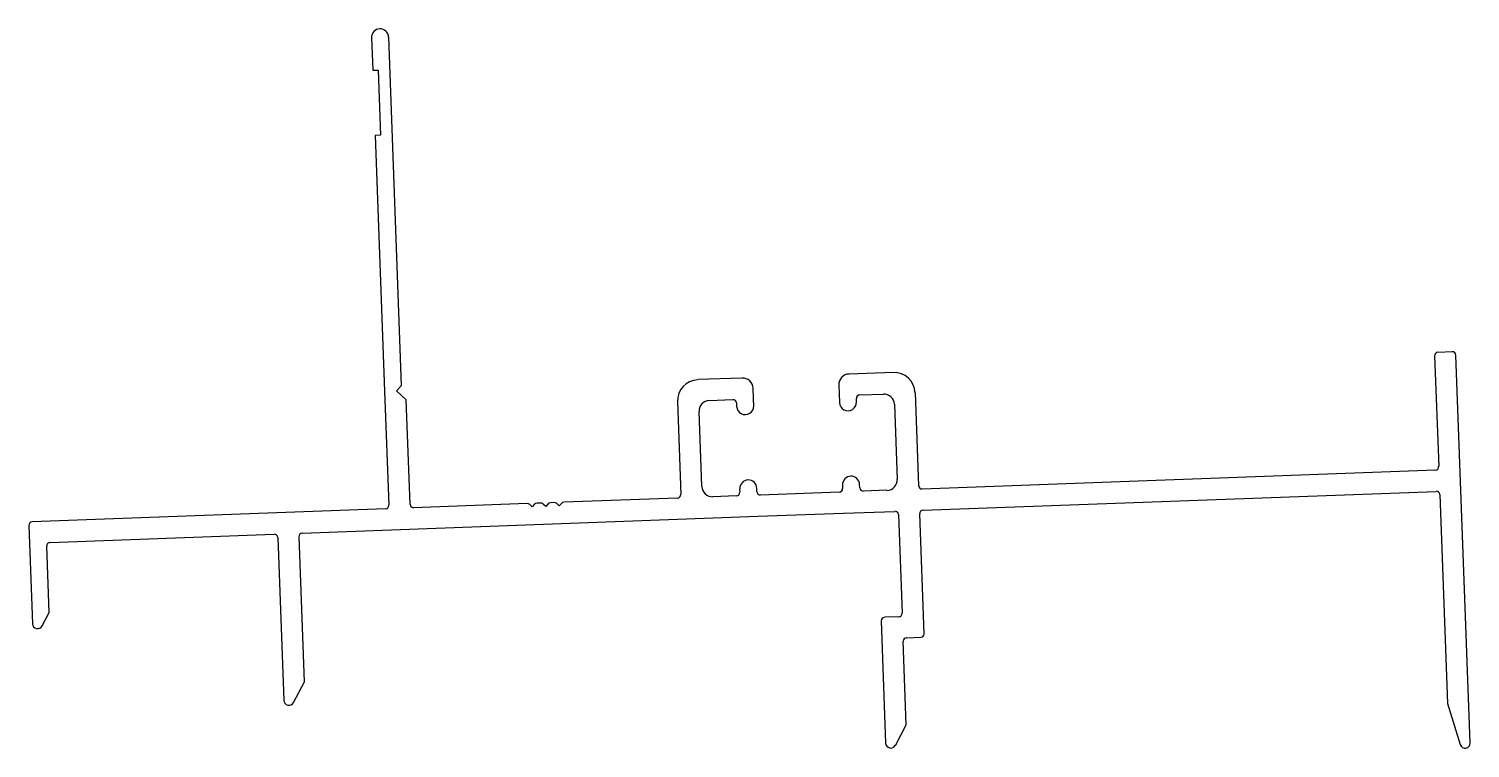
# Model space of a CAD drawing. Extents: x -53 to 54, y 11 to 64.
import ezdxf

# ---------------------------------------------------------------- set-up
doc = ezdxf.new("R2010")
doc.units = 0
doc.layers.get('0').update_dxf_attribs({"linetype": 'CONTINUOUS'})

msp = doc.modelspace()

# ---------------------------------------------------------------- linework, layer by layer
for p, q in [((-27.57, 63.81), (-27.48, 61.4)), ((-25.35, 38.04), (-26.3, 63.85)), ((-27.48, 61.4), (-27.08, 61.41)), ((-27.08, 61.41), (-26.9, 56.59)), ((-26.9, 56.59), (-27.3, 56.57)), ((-27.3, 56.57), (-26.6, 37.61)), ((51.15, 40.23), (51.46, 32.03)), ((52.46, 40.53), (51.4, 40.49)), ((53.79, 11.55), (52.73, 40.29)), ((-0.13, 38.59), (-3.4, 38.47)), ((11.06, 39), (7.79, 38.88)), ((-26.6, 37.61), (-26.29, 29.16)), ((-25.72, 37.64), (-25.35, 38.04)), ((-25.01, 36.98), (-25.72, 37.64)), ((0.71, 37.04), (0.69, 37.83)), ((7.03, 38.07), (7.08, 36.77)), ((8.58, 37.34), (10.33, 37.4)), ((12.95, 30.61), (12.7, 37.49)), ((-24.72, 29.22), (-25.01, 36.98)), ((-4.92, 36.84), (-4.67, 29.96)), ((-2.56, 36.92), (-0.81, 36.99)), ((-0.54, 36.74), (-0.54, 36.49)), ((0.73, 36.54), (0.71, 37.04)), ((8.35, 36.82), (8.34, 37.07)), ((11.15, 36.64), (11.36, 31.08)), ((-3.11, 30.55), (-3.32, 36.11)), ((51.21, 31.77), (13.21, 30.36)), ((-0.31, 30.37), (-0.3, 30.12)), ((0.97, 30.17), (0.96, 30.42)), ((7.07, 30.14), (1.23, 29.92)), ((7.31, 30.65), (7.31, 30.4)), ((8.58, 30.45), (8.57, 30.7)), ((10.6, 30.27), (8.85, 30.2)), ((13.27, 28.79), (51.27, 30.19)), ((51.53, 29.95), (52.1, 14.48)), ((-26.54, 28.9), (-52.71, 27.93)), ((-16.04, 29.28), (-24.46, 28.97)), ((-15.67, 29.05), (-15.86, 29.22)), ((-15.5, 29.23), (-15.67, 29.05)), ((-15.04, 29.32), (-15.33, 29.31)), ((-14.67, 29.08), (-14.86, 29.25)), ((-14.5, 29.27), (-14.67, 29.08)), ((-14.04, 29.36), (-14.33, 29.35)), ((-13.67, 29.12), (-13.86, 29.29)), ((-13.5, 29.3), (-13.67, 29.12)), ((-4.91, 29.69), (-13.33, 29.38)), ((-0.54, 29.86), (-2.3, 29.79)), ((-32.7, 27.09), (1.04, 28.34)), ((1.04, 28.34), (7.38, 28.57)), ((7.38, 28.57), (11.19, 28.71)), ((11.45, 28.47), (11.72, 21.16)), ((13.35, 19.64), (13.03, 28.53)), ((-52.95, 27.67), (-52.68, 20.38)), ((-51.38, 26.4), (-34.78, 27.02)), ((-34.52, 26.77), (-34.07, 14.71)), ((-32.54, 16.08), (-32.94, 26.83)), ((-51.44, 21.21), (-51.62, 26.14)), ((-51.96, 20.22), (-51.44, 21.21)), ((10.17, 20.59), (10.5, 11.53)), ((11.48, 20.9), (10.41, 20.86)), ((12.04, 19.34), (13.11, 19.38)), ((12.03, 12.89), (11.8, 19.08)), ((-33.35, 14.55), (-32.54, 16.08)), ((52.1, 14.48), (53.04, 11.43)), ((11.22, 11.37), (12.03, 12.89))]:
    msp.add_line(p, q)
for centre, radius, start, end in [((-26.94, 63.83), 0.635, 2.1152, 182.1152), ((51.41, 40.24), 0.254, 92.1152, 182.1152), ((52.47, 40.28), 0.254, 2.1152, 92.1152), ((-3.35, 36.89), 1.57, 92.1152, 182.1152), ((-0.1, 37.8), 0.787, 2.1152, 92.1152), ((7.82, 38.1), 0.787, 92.1152, 182.1152), ((11.12, 37.43), 1.57, 2.1152, 92.1152), ((10.36, 36.61), 0.787, 2.1152, 92.1152), ((-2.53, 36.14), 0.787, 92.1152, 182.1152), ((-0.8, 36.73), 0.254, 2.1152, 92.1152), ((0.1, 36.51), 0.635, 182.1152, 2.1152), ((7.71, 36.8), 0.635, 182.1152, 2.1152), ((8.59, 37.08), 0.254, 92.1152, 182.1152), ((51.2, 32.02), 0.254, 272.1152, 2.1152), ((0.33, 30.4), 0.635, 2.1152, 182.1152), ((7.94, 30.68), 0.635, 2.1152, 182.1152), ((10.57, 31.05), 0.787, 272.1152, 2.1152), ((-4.92, 29.95), 0.254, 272.1152, 2.1152), ((-2.33, 30.58), 0.787, 182.1152, 272.1152), ((-0.55, 30.11), 0.254, 272.1152, 2.1152), ((1.22, 30.18), 0.254, 182.1152, 272.1152), ((7.06, 30.39), 0.254, 272.1152, 2.1152), ((8.84, 30.46), 0.254, 182.1152, 272.1152), ((13.2, 30.62), 0.254, 182.1152, 272.1152), ((51.28, 29.94), 0.254, 2.1152, 92.1152), ((-26.55, 29.15), 0.254, 272.1152, 2.1152), ((-24.46, 29.23), 0.254, 182.1152, 272.1152), ((-16.03, 29.03), 0.25, 47.1152, 92.1152), ((-15.32, 29.06), 0.25, 92.1152, 137.1152), ((-15.03, 29.07), 0.25, 47.1152, 92.1152), ((-14.32, 29.1), 0.25, 92.1152, 137.1152), ((-14.03, 29.11), 0.25, 47.1152, 92.1152), ((-13.32, 29.13), 0.25, 92.1152, 137.1152), ((-52.7, 27.68), 0.254, 92.1152, 182.1152), ((11.2, 28.46), 0.254, 2.1152, 92.1152), ((13.28, 28.54), 0.254, 92.1152, 182.1152), ((-34.77, 26.76), 0.254, 2.1152, 92.1152), ((-32.69, 26.84), 0.254, 92.1152, 182.1152), ((-51.37, 26.15), 0.254, 92.1152, 182.1152), ((-52.3, 20.4), 0.381, 182.1152, 332.1152), ((10.42, 20.6), 0.254, 92.1152, 182.1152), ((11.47, 21.15), 0.254, 272.1152, 2.1152), ((12.05, 19.09), 0.254, 92.1152, 182.1152), ((13.1, 19.63), 0.254, 272.1152, 2.1152), ((-33.69, 14.73), 0.381, 182.1152, 332.1152), ((10.88, 11.55), 0.381, 182.1152, 332.1152), ((53.41, 11.54), 0.381, 197.1152, 2.1152)]:
    msp.add_arc(centre, radius, start, end)

doc.saveas('drawing.dxf')
